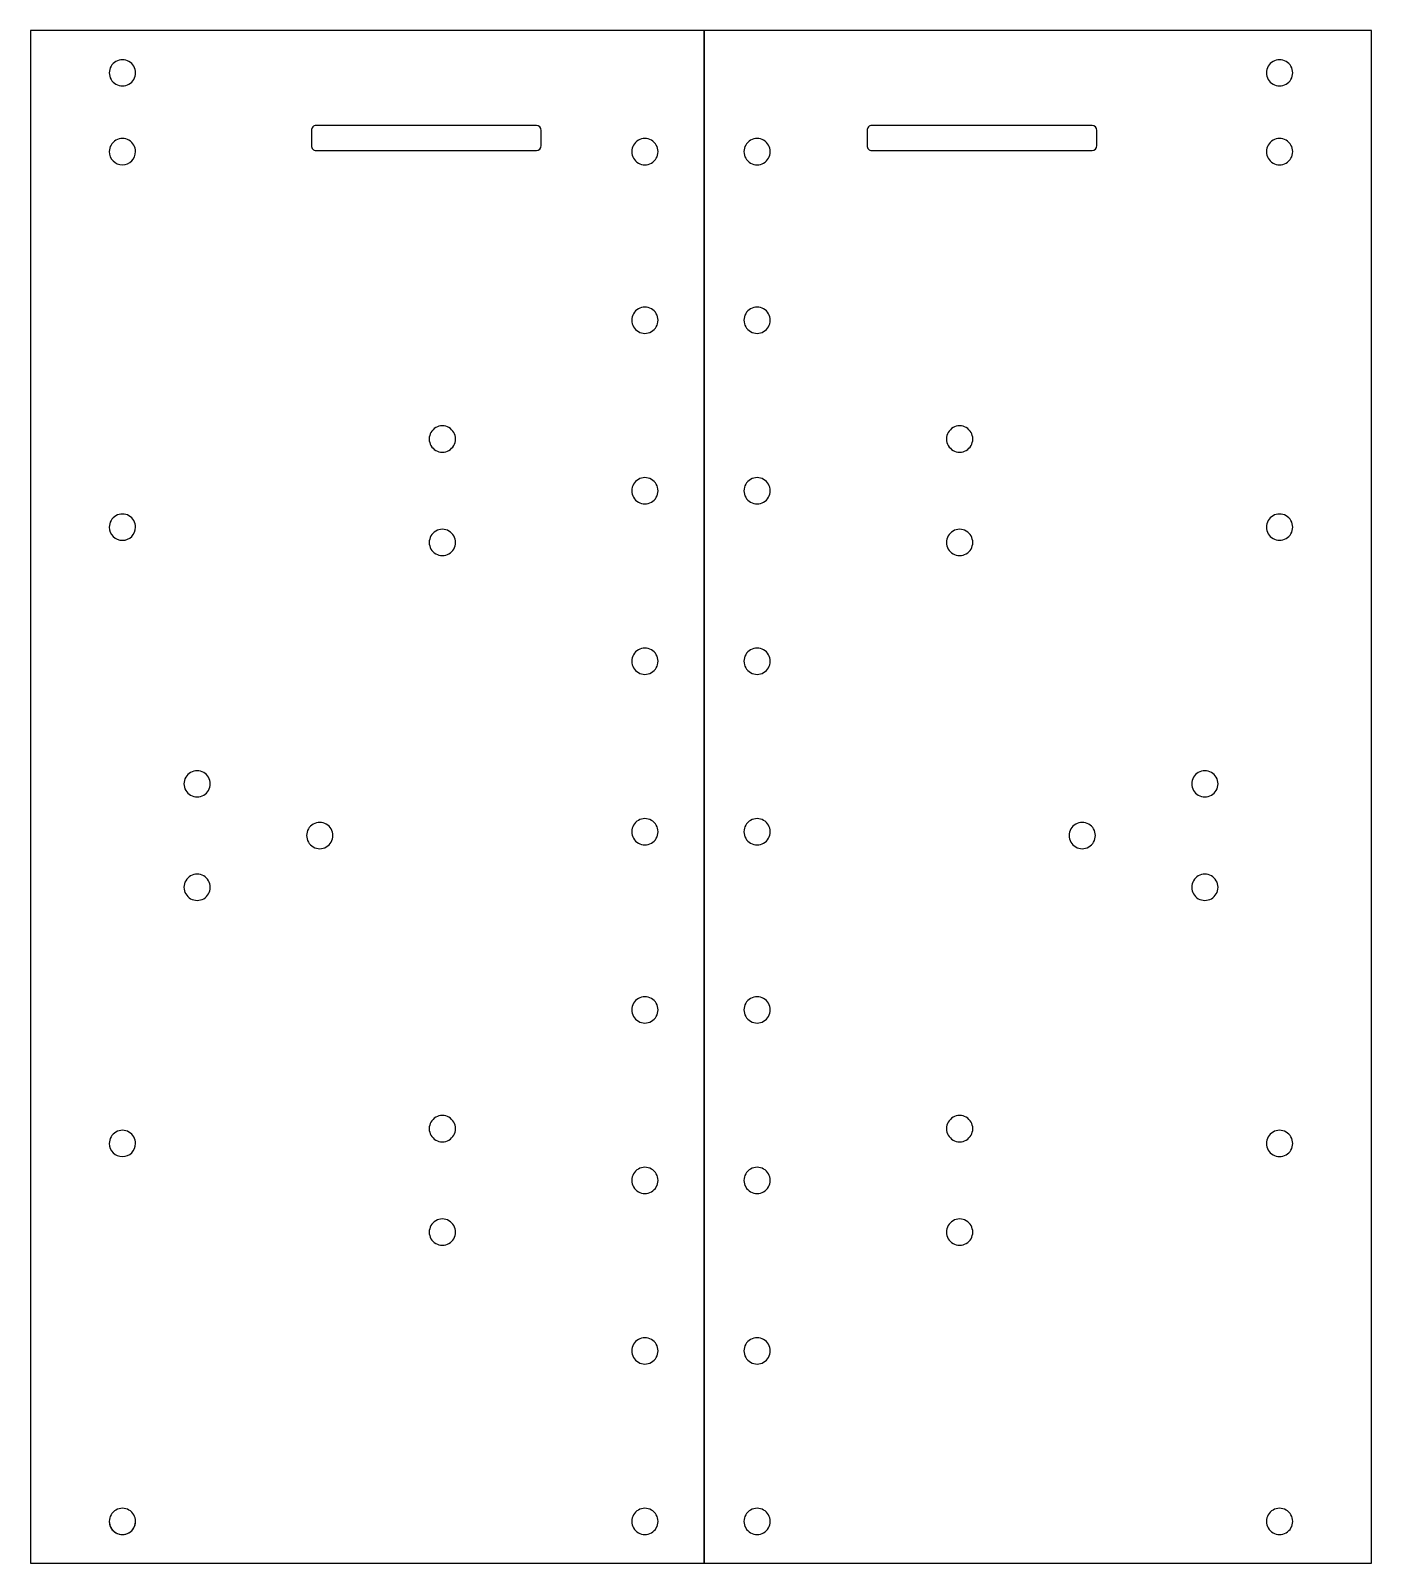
# Model space of a CAD drawing. Extents: x 0 to 175, y 0 to 200.
import ezdxf

# ---------------------------------------------------------------- set-up
doc = ezdxf.new("R2010")
doc.units = 0
doc.layers.get('0').update_dxf_attribs({"linetype": 'CONTINUOUS'})

msp = doc.modelspace()

# ---------------------------------------------------------------- linework, layer by layer
at = {"color": 7}
for points in [[(88.045573, 200.14664), (0.135353, 200.14664), (0.135353, 0.135348), (88.042311, 0.135348)], [(87.970003, 200.147367), (87.970003, 0.130982)], [(87.972855, 0.135348), (175.075757, 0.135348), (175.075757, 200.14664), (87.975062, 200.14664)], [(88.04111, 0.130109), (88.04111, 200.141221)], [(138.650811, 187.775035), (109.867208, 187.775035)]]:
    msp.add_lwpolyline(points, dxfattribs=at)
for points in [[(13.820105, 194.641137)], [(164.820005, 194.641137)], [(36.760534, 187.118654)], [(109.267535, 187.118654)], [(13.820122, 184.35561)], [(82.005222, 184.35562)], [(96.634112, 184.35562)], [(164.819989, 184.35561)], [(82.005222, 162.355619)], [(96.634112, 162.355619)], [(55.570123, 146.855609)], [(123.069988, 146.855609)], [(82.005222, 140.105616)], [(96.634112, 140.105616)], [(13.820109, 135.355634)], [(164.820002, 135.355634)], [(55.570123, 133.355607)], [(123.069988, 133.355607)], [(82.005222, 117.855618)], [(96.634112, 117.855618)], [(23.570122, 101.855609)], [(155.06999, 101.855609)], [(39.57012, 95.105609)], [(82.005222, 95.605617)], [(96.634112, 95.605617)], [(139.06999, 95.105609)], [(23.570122, 88.355607)], [(155.06999, 88.355607)], [(82.005222, 72.355619)], [(96.634112, 72.355619)], [(55.570123, 56.855609)], [(123.069988, 56.855609)], [(13.820109, 54.926635)], [(164.820002, 54.926635)], [(82.005222, 50.105618)], [(96.634112, 50.105618)], [(55.570123, 43.355609)], [(123.069988, 43.355609)], [(82.005222, 27.855615)], [(96.634112, 27.855615)], [(13.820121, 5.605619)], [(13.820122, 5.605619)], [(82.005222, 5.605596)], [(96.634112, 5.605596)], [(164.819989, 5.605619)]]:
    msp.add_lwpolyline(points, close=True, dxfattribs=at)
for points in [[(11.248355, 196.125937), (10.717887, 195.819671), (10.391105, 195.253668), (10.391105, 194.641137)], [(12.962855, 196.125937), (12.432387, 196.432203), (11.778823, 196.432203), (11.248355, 196.125937)], [(13.820105, 194.641137), (13.820105, 195.253668), (13.493324, 195.819671), (12.962855, 196.125937)], [(162.248255, 196.125937), (161.717787, 195.819671), (161.391005, 195.253668), (161.391005, 194.641137)], [(163.962755, 196.125937), (163.432287, 196.432203), (162.778723, 196.432203), (162.248255, 196.125937)], [(164.820005, 194.641137), (164.820005, 195.253668), (164.493223, 195.819671), (163.962755, 196.125937)], [(10.391105, 194.641137), (10.391105, 194.028605), (10.717887, 193.462602), (11.248355, 193.156336)], [(12.962855, 193.156336), (13.493324, 193.462602), (13.820105, 194.028605), (13.820105, 194.641137)], [(161.391005, 194.641137), (161.391005, 194.028605), (161.717787, 193.462602), (162.248255, 193.156336)], [(163.962755, 193.156336), (164.493223, 193.462602), (164.820005, 194.028605), (164.820005, 194.641137)], [(11.248355, 193.156336), (11.778823, 192.85007), (12.432387, 192.85007), (12.962855, 193.156336)], [(162.248255, 193.156336), (162.778723, 192.85007), (163.432287, 192.85007), (163.962755, 193.156336)], [(12.962872, 185.840411), (12.432404, 186.146677), (11.77884, 186.146677), (11.248372, 185.840411)], [(36.760531, 187.118654), (36.760531, 187.118654), (36.760531, 185.149482), (36.760531, 185.149482)], [(36.936178, 187.582793), (36.823717, 187.459697), (36.760536, 187.292741), (36.760534, 187.118654)], [(37.360209, 187.775035), (37.201168, 187.77504), (37.048639, 187.705888), (36.936178, 187.582793)], [(66.143809, 187.775035), (66.143809, 187.775035), (37.360209, 187.775035), (37.360209, 187.775035)], [(66.743466, 187.118654), (66.743462, 187.481164), (66.474988, 187.775034), (66.143809, 187.775035)], [(66.743466, 185.149482), (66.743466, 185.149482), (66.743466, 187.118654), (66.743466, 187.118654)], [(81.147972, 185.84042), (80.617504, 186.146686), (79.96394, 186.146686), (79.433472, 185.84042)], [(95.776862, 185.84042), (95.246394, 186.146686), (94.592831, 186.146686), (94.062362, 185.84042)], [(109.267532, 187.118654), (109.267532, 187.118654), (109.267532, 185.149482), (109.267532, 185.149482)], [(109.443179, 187.582792), (109.330718, 187.459696), (109.267537, 187.292741), (109.267535, 187.118654)], [(109.867208, 187.775035), (109.708167, 187.775039), (109.555639, 187.705887), (109.443179, 187.582792)], [(139.250468, 187.118654), (139.250464, 187.481164), (138.981989, 187.775034), (138.650811, 187.775035)], [(139.250468, 185.149482), (139.250468, 185.149482), (139.250468, 187.118654), (139.250468, 187.118654)], [(163.962739, 185.840411), (163.432271, 186.146677), (162.778707, 186.146677), (162.248239, 185.840411)], [(11.248372, 185.840411), (10.717904, 185.534145), (10.391122, 184.968142), (10.391122, 184.35561)], [(10.391122, 184.35561), (10.391122, 183.408718), (11.15873, 182.64111), (12.105622, 182.64111)], [(12.105622, 182.64111), (13.052514, 182.64111), (13.820122, 183.408718), (13.820122, 184.35561)], [(13.820122, 184.35561), (13.820122, 184.968142), (13.49334, 185.534145), (12.962872, 185.840411)], [(36.760531, 185.149482), (36.760532, 184.975395), (36.823713, 184.808438), (36.936175, 184.685342)], [(36.936175, 184.685342), (37.048636, 184.562246), (37.201165, 184.493093), (37.360206, 184.493098)], [(37.360206, 184.493098), (37.360206, 184.493098), (66.143809, 184.493098), (66.143809, 184.493098)], [(66.143809, 184.493098), (66.474989, 184.493099), (66.743464, 184.786971), (66.743466, 185.149482)], [(79.433472, 185.84042), (78.903004, 185.534154), (78.576222, 184.968151), (78.576222, 184.35562)], [(78.576222, 184.35562), (78.576222, 183.743088), (78.903004, 183.177085), (79.433472, 182.870819)], [(82.005222, 184.35562), (82.005222, 184.968151), (81.67844, 185.534154), (81.147972, 185.84042)], [(81.147972, 182.870819), (81.67844, 183.177085), (82.005222, 183.743088), (82.005222, 184.35562)], [(94.062362, 185.84042), (93.531894, 185.534154), (93.205112, 184.968151), (93.205112, 184.35562)], [(93.205112, 184.35562), (93.205112, 183.743088), (93.531894, 183.177085), (94.062362, 182.870819)], [(96.634112, 184.35562), (96.634112, 184.968151), (96.307331, 185.534154), (95.776862, 185.84042)], [(95.776862, 182.870819), (96.307331, 183.177085), (96.634112, 183.743088), (96.634112, 184.35562)], [(109.267532, 185.149482), (109.267534, 184.975395), (109.330714, 184.808439), (109.443175, 184.685343)], [(109.443175, 184.685343), (109.555636, 184.562247), (109.708164, 184.493094), (109.867205, 184.493098)], [(109.867205, 184.493098), (109.867205, 184.493098), (138.650811, 184.493098), (138.650811, 184.493098)], [(138.650811, 184.493098), (138.98199, 184.493099), (139.250465, 184.786971), (139.250468, 185.149482)], [(162.248239, 185.840411), (161.717771, 185.534145), (161.390989, 184.968142), (161.390989, 184.35561)], [(161.390989, 184.35561), (161.390989, 183.743079), (161.717771, 183.177076), (162.248239, 182.87081)], [(164.819989, 184.35561), (164.819989, 184.968142), (164.493207, 185.534145), (163.962739, 185.840411)], [(163.962739, 182.87081), (164.493207, 183.177076), (164.819989, 183.743079), (164.819989, 184.35561)], [(79.433472, 182.870819), (79.96394, 182.564553), (80.617504, 182.564553), (81.147972, 182.870819)], [(94.062362, 182.870819), (94.592831, 182.564553), (95.246394, 182.564553), (95.776862, 182.870819)], [(162.248239, 182.87081), (162.778707, 182.564544), (163.432271, 182.564544), (163.962739, 182.87081)], [(81.147972, 163.840419), (80.617504, 164.146685), (79.96394, 164.146685), (79.433472, 163.840419)], [(95.776862, 163.840419), (95.246394, 164.146685), (94.592831, 164.146685), (94.062362, 163.840419)], [(79.433472, 163.840419), (78.903004, 163.534153), (78.576222, 162.96815), (78.576222, 162.355619)], [(78.576222, 162.355619), (78.576222, 161.743087), (78.903004, 161.177084), (79.433472, 160.870818)], [(82.005222, 162.355619), (82.005222, 162.96815), (81.67844, 163.534153), (81.147972, 163.840419)], [(81.147972, 160.870818), (81.67844, 161.177084), (82.005222, 161.743087), (82.005222, 162.355619)], [(94.062362, 163.840419), (93.531894, 163.534153), (93.205112, 162.96815), (93.205112, 162.355619)], [(93.205112, 162.355619), (93.205112, 161.743087), (93.531894, 161.177084), (94.062362, 160.870818)], [(96.634112, 162.355619), (96.634112, 162.96815), (96.307331, 163.534153), (95.776862, 163.840419)], [(95.776862, 160.870818), (96.307331, 161.177084), (96.634112, 161.743087), (96.634112, 162.355619)], [(79.433472, 160.870818), (79.96394, 160.564552), (80.617504, 160.564552), (81.147972, 160.870818)], [(94.062362, 160.870818), (94.592831, 160.564552), (95.246394, 160.564552), (95.776862, 160.870818)], [(52.998373, 148.340409), (52.467904, 148.034143), (52.141123, 147.46814), (52.141123, 146.855609)], [(54.712873, 148.340409), (54.182404, 148.646675), (53.528841, 148.646675), (52.998373, 148.340409)], [(55.570123, 146.855609), (55.570123, 147.46814), (55.243341, 148.034143), (54.712873, 148.340409)], [(120.498238, 148.340409), (119.967769, 148.034143), (119.640988, 147.46814), (119.640988, 146.855609)], [(122.212738, 148.340409), (121.682269, 148.646675), (121.028706, 148.646675), (120.498238, 148.340409)], [(123.069988, 146.855609), (123.069988, 147.46814), (122.743206, 148.034143), (122.212738, 148.340409)], [(52.141123, 146.855609), (52.141123, 146.243077), (52.467904, 145.677074), (52.998373, 145.370808)], [(54.712873, 145.370808), (55.243341, 145.677074), (55.570123, 146.243077), (55.570123, 146.855609)], [(119.640988, 146.855609), (119.640988, 146.243077), (119.967769, 145.677074), (120.498238, 145.370808)], [(122.212738, 145.370808), (122.743206, 145.677074), (123.069988, 146.243077), (123.069988, 146.855609)], [(52.998373, 145.370808), (53.528841, 145.064542), (54.182404, 145.064542), (54.712873, 145.370808)], [(120.498238, 145.370808), (121.028706, 145.064542), (121.682269, 145.064542), (122.212738, 145.370808)], [(79.433472, 141.590416), (78.903004, 141.28415), (78.576222, 140.718147), (78.576222, 140.105616)], [(78.576222, 140.105616), (78.576222, 139.493084), (78.903004, 138.927081), (79.433472, 138.620815)], [(81.147972, 141.590416), (80.617504, 141.896682), (79.96394, 141.896682), (79.433472, 141.590416)], [(82.005222, 140.105616), (82.005222, 140.718147), (81.67844, 141.28415), (81.147972, 141.590416)], [(81.147972, 138.620815), (81.67844, 138.927081), (82.005222, 139.493084), (82.005222, 140.105616)], [(94.062362, 141.590416), (93.531894, 141.28415), (93.205112, 140.718147), (93.205112, 140.105616)], [(93.205112, 140.105616), (93.205112, 139.493084), (93.531894, 138.927081), (94.062362, 138.620815)], [(95.776862, 141.590416), (95.246394, 141.896682), (94.592831, 141.896682), (94.062362, 141.590416)], [(96.634112, 140.105616), (96.634112, 140.718147), (96.307331, 141.28415), (95.776862, 141.590416)], [(95.776862, 138.620815), (96.307331, 138.927081), (96.634112, 139.493084), (96.634112, 140.105616)], [(79.433472, 138.620815), (79.96394, 138.314549), (80.617504, 138.314549), (81.147972, 138.620815)], [(94.062362, 138.620815), (94.592831, 138.314549), (95.246394, 138.314549), (95.776862, 138.620815)], [(11.248359, 136.840435), (10.717891, 136.534169), (10.391109, 135.968166), (10.391109, 135.355634)], [(12.962859, 136.840435), (12.432391, 137.146701), (11.778827, 137.146701), (11.248359, 136.840435)], [(13.820109, 135.355634), (13.820109, 135.968166), (13.493327, 136.534169), (12.962859, 136.840435)], [(162.248252, 136.840435), (161.717784, 136.534169), (161.391002, 135.968166), (161.391002, 135.355634)], [(163.962752, 136.840435), (163.432284, 137.146701), (162.77872, 137.146701), (162.248252, 136.840435)], [(164.820002, 135.355634), (164.820002, 135.968166), (164.49322, 136.534169), (163.962752, 136.840435)], [(10.391109, 135.355634), (10.391109, 134.408742), (11.158717, 133.641134), (12.105609, 133.641134)], [(12.105609, 133.641134), (13.052501, 133.641134), (13.820109, 134.408742), (13.820109, 135.355634)], [(52.998373, 134.840407), (52.467904, 134.534141), (52.141123, 133.968138), (52.141123, 133.355607)], [(54.712873, 134.840407), (54.182404, 135.146673), (53.528841, 135.146673), (52.998373, 134.840407)], [(55.570123, 133.355607), (55.570123, 133.968138), (55.243341, 134.534141), (54.712873, 134.840407)], [(120.498238, 134.840407), (119.967769, 134.534141), (119.640988, 133.968138), (119.640988, 133.355607)], [(122.212738, 134.840407), (121.682269, 135.146673), (121.028706, 135.146673), (120.498238, 134.840407)], [(123.069988, 133.355607), (123.069988, 133.968138), (122.743206, 134.534141), (122.212738, 134.840407)], [(161.391002, 135.355634), (161.391002, 134.743102), (161.717784, 134.1771), (162.248252, 133.870834)], [(163.962752, 133.870834), (164.49322, 134.1771), (164.820002, 134.743102), (164.820002, 135.355634)], [(52.141123, 133.355607), (52.141123, 132.743075), (52.467904, 132.177072), (52.998373, 131.870806)], [(54.712873, 131.870806), (55.243341, 132.177072), (55.570123, 132.743075), (55.570123, 133.355607)], [(119.640988, 133.355607), (119.640988, 132.743075), (119.967769, 132.177072), (120.498238, 131.870806)], [(122.212738, 131.870806), (122.743206, 132.177072), (123.069988, 132.743075), (123.069988, 133.355607)], [(162.248252, 133.870834), (162.77872, 133.564568), (163.432284, 133.564568), (163.962752, 133.870834)], [(52.998373, 131.870806), (53.528841, 131.56454), (54.182404, 131.56454), (54.712873, 131.870806)], [(120.498238, 131.870806), (121.028706, 131.56454), (121.682269, 131.56454), (122.212738, 131.870806)], [(79.433472, 119.340418), (78.903004, 119.034152), (78.576222, 118.46815), (78.576222, 117.855618)], [(81.147972, 119.340418), (80.617504, 119.646684), (79.96394, 119.646684), (79.433472, 119.340418)], [(82.005222, 117.855618), (82.005222, 118.46815), (81.67844, 119.034152), (81.147972, 119.340418)], [(94.062362, 119.340418), (93.531894, 119.034152), (93.205112, 118.46815), (93.205112, 117.855618)], [(95.776862, 119.340418), (95.246394, 119.646684), (94.592831, 119.646684), (94.062362, 119.340418)], [(96.634112, 117.855618), (96.634112, 118.46815), (96.307331, 119.034152), (95.776862, 119.340418)], [(78.576222, 117.855618), (78.576222, 117.243086), (78.903004, 116.677083), (79.433472, 116.370817)], [(79.433472, 116.370817), (79.96394, 116.064551), (80.617504, 116.064551), (81.147972, 116.370817)], [(81.147972, 116.370817), (81.67844, 116.677083), (82.005222, 117.243086), (82.005222, 117.855618)], [(93.205112, 117.855618), (93.205112, 117.243086), (93.531894, 116.677083), (94.062362, 116.370817)], [(94.062362, 116.370817), (94.592831, 116.064551), (95.246394, 116.064551), (95.776862, 116.370817)], [(95.776862, 116.370817), (96.307331, 116.677083), (96.634112, 117.243086), (96.634112, 117.855618)], [(20.998372, 103.340409), (20.467903, 103.034143), (20.141122, 102.468141), (20.141122, 101.855609)], [(22.712872, 103.340409), (22.182403, 103.646675), (21.52884, 103.646675), (20.998372, 103.340409)], [(23.570122, 101.855609), (23.570122, 102.468141), (23.24334, 103.034143), (22.712872, 103.340409)], [(152.49824, 103.340409), (151.967772, 103.034143), (151.64099, 102.468141), (151.64099, 101.855609)], [(154.21274, 103.340409), (153.682272, 103.646675), (153.028708, 103.646675), (152.49824, 103.340409)], [(155.06999, 101.855609), (155.06999, 102.468141), (154.743208, 103.034143), (154.21274, 103.340409)], [(20.141122, 101.855609), (20.141122, 101.243077), (20.467903, 100.677074), (20.998372, 100.370808)], [(20.998372, 100.370808), (21.52884, 100.064542), (22.182403, 100.064542), (22.712872, 100.370808)], [(22.712872, 100.370808), (23.24334, 100.677074), (23.570122, 101.243077), (23.570122, 101.855609)], [(151.64099, 101.855609), (151.64099, 101.243077), (151.967772, 100.677074), (152.49824, 100.370808)], [(152.49824, 100.370808), (153.028708, 100.064542), (153.682272, 100.064542), (154.21274, 100.370808)], [(154.21274, 100.370808), (154.743208, 100.677074), (155.06999, 101.243077), (155.06999, 101.855609)], [(36.99837, 96.590409), (36.467902, 96.284144), (36.14112, 95.718141), (36.14112, 95.105609)], [(38.71287, 96.590409), (38.182402, 96.896675), (37.528838, 96.896675), (36.99837, 96.590409)], [(39.57012, 95.105609), (39.57012, 95.718141), (39.243338, 96.284144), (38.71287, 96.590409)], [(79.433472, 97.090418), (78.903004, 96.784152), (78.576222, 96.218149), (78.576222, 95.605617)], [(81.147972, 97.090418), (80.617504, 97.396684), (79.96394, 97.396684), (79.433472, 97.090418)], [(82.005222, 95.605617), (82.005222, 96.218149), (81.67844, 96.784152), (81.147972, 97.090418)], [(94.062362, 97.090418), (93.531894, 96.784152), (93.205112, 96.218149), (93.205112, 95.605617)], [(95.776862, 97.090418), (95.246394, 97.396684), (94.592831, 97.396684), (94.062362, 97.090418)], [(96.634112, 95.605617), (96.634112, 96.218149), (96.307331, 96.784152), (95.776862, 97.090418)], [(136.49824, 96.590409), (135.967772, 96.284144), (135.64099, 95.718141), (135.64099, 95.105609)], [(138.21274, 96.590409), (137.682272, 96.896675), (137.028708, 96.896675), (136.49824, 96.590409)], [(139.06999, 95.105609), (139.06999, 95.718141), (138.743208, 96.284144), (138.21274, 96.590409)], [(36.14112, 95.105609), (36.14112, 94.493077), (36.467902, 93.927074), (36.99837, 93.620808)], [(38.71287, 93.620808), (39.243338, 93.927074), (39.57012, 94.493077), (39.57012, 95.105609)], [(78.576222, 95.605617), (78.576222, 94.993085), (78.903004, 94.427083), (79.433472, 94.120817)], [(79.433472, 94.120817), (79.96394, 93.814551), (80.617504, 93.814551), (81.147972, 94.120817)], [(81.147972, 94.120817), (81.67844, 94.427083), (82.005222, 94.993085), (82.005222, 95.605617)], [(93.205112, 95.605617), (93.205112, 94.993085), (93.531894, 94.427083), (94.062362, 94.120817)], [(94.062362, 94.120817), (94.592831, 93.814551), (95.246394, 93.814551), (95.776862, 94.120817)], [(95.776862, 94.120817), (96.307331, 94.427083), (96.634112, 94.993085), (96.634112, 95.605617)], [(135.64099, 95.105609), (135.64099, 94.493077), (135.967772, 93.927074), (136.49824, 93.620808)], [(138.21274, 93.620808), (138.743208, 93.927074), (139.06999, 94.493077), (139.06999, 95.105609)], [(36.99837, 93.620808), (37.528838, 93.314542), (38.182402, 93.314542), (38.71287, 93.620808)], [(136.49824, 93.620808), (137.028708, 93.314542), (137.682272, 93.314542), (138.21274, 93.620808)], [(22.712872, 89.840407), (22.182403, 90.146673), (21.52884, 90.146673), (20.998372, 89.840407)], [(154.21274, 89.840407), (153.682272, 90.146673), (153.028708, 90.146673), (152.49824, 89.840407)], [(20.998372, 89.840407), (20.467903, 89.534141), (20.141122, 88.968138), (20.141122, 88.355607)], [(20.141122, 88.355607), (20.141122, 87.743075), (20.467903, 87.177072), (20.998372, 86.870806)], [(23.570122, 88.355607), (23.570122, 88.968138), (23.24334, 89.534141), (22.712872, 89.840407)], [(22.712872, 86.870806), (23.24334, 87.177072), (23.570122, 87.743075), (23.570122, 88.355607)], [(152.49824, 89.840407), (151.967772, 89.534141), (151.64099, 88.968138), (151.64099, 88.355607)], [(151.64099, 88.355607), (151.64099, 87.743075), (151.967772, 87.177072), (152.49824, 86.870806)], [(155.06999, 88.355607), (155.06999, 88.968138), (154.743208, 89.534141), (154.21274, 89.840407)], [(154.21274, 86.870806), (154.743208, 87.177072), (155.06999, 87.743075), (155.06999, 88.355607)], [(20.998372, 86.870806), (21.52884, 86.56454), (22.182403, 86.56454), (22.712872, 86.870806)], [(152.49824, 86.870806), (153.028708, 86.56454), (153.682272, 86.56454), (154.21274, 86.870806)], [(81.147972, 73.840419), (80.617504, 74.146685), (79.96394, 74.146685), (79.433472, 73.840419)], [(95.776862, 73.840419), (95.246394, 74.146685), (94.592831, 74.146685), (94.062362, 73.840419)], [(79.433472, 73.840419), (78.903004, 73.534153), (78.576222, 72.968151), (78.576222, 72.355619)], [(78.576222, 72.355619), (78.576222, 71.743087), (78.903004, 71.177084), (79.433472, 70.870818)], [(82.005222, 72.355619), (82.005222, 72.968151), (81.67844, 73.534153), (81.147972, 73.840419)], [(81.147972, 70.870818), (81.67844, 71.177084), (82.005222, 71.743087), (82.005222, 72.355619)], [(94.062362, 73.840419), (93.531894, 73.534153), (93.205112, 72.968151), (93.205112, 72.355619)], [(93.205112, 72.355619), (93.205112, 71.743087), (93.531894, 71.177084), (94.062362, 70.870818)], [(96.634112, 72.355619), (96.634112, 72.968151), (96.307331, 73.534153), (95.776862, 73.840419)], [(95.776862, 70.870818), (96.307331, 71.177084), (96.634112, 71.743087), (96.634112, 72.355619)], [(79.433472, 70.870818), (79.96394, 70.564552), (80.617504, 70.564552), (81.147972, 70.870818)], [(94.062362, 70.870818), (94.592831, 70.564552), (95.246394, 70.564552), (95.776862, 70.870818)], [(52.998373, 58.340409), (52.467904, 58.034143), (52.141123, 57.468141), (52.141123, 56.855609)], [(54.712873, 58.340409), (54.182404, 58.646675), (53.528841, 58.646675), (52.998373, 58.340409)], [(55.570123, 56.855609), (55.570123, 57.468141), (55.243341, 58.034143), (54.712873, 58.340409)], [(120.498238, 58.340409), (119.967769, 58.034143), (119.640988, 57.468141), (119.640988, 56.855609)], [(122.212738, 58.340409), (121.682269, 58.646675), (121.028706, 58.646675), (120.498238, 58.340409)], [(123.069988, 56.855609), (123.069988, 57.468141), (122.743206, 58.034143), (122.212738, 58.340409)], [(11.248359, 56.411435), (10.717891, 56.105169), (10.391109, 55.539167), (10.391109, 54.926635)], [(12.962859, 56.411435), (12.432391, 56.717701), (11.778827, 56.717701), (11.248359, 56.411435)], [(13.820109, 54.926635), (13.820109, 55.539167), (13.493327, 56.105169), (12.962859, 56.411435)], [(52.141123, 56.855609), (52.141123, 56.243077), (52.467904, 55.677074), (52.998373, 55.370808)], [(54.712873, 55.370808), (55.243341, 55.677074), (55.570123, 56.243077), (55.570123, 56.855609)], [(119.640988, 56.855609), (119.640988, 56.243077), (119.967769, 55.677074), (120.498238, 55.370808)], [(122.212738, 55.370808), (122.743206, 55.677074), (123.069988, 56.243077), (123.069988, 56.855609)], [(162.248252, 56.411435), (161.717784, 56.105169), (161.391002, 55.539167), (161.391002, 54.926635)], [(163.962752, 56.411435), (163.432284, 56.717701), (162.77872, 56.717701), (162.248252, 56.411435)], [(164.820002, 54.926635), (164.820002, 55.539167), (164.49322, 56.105169), (163.962752, 56.411435)], [(10.391109, 54.926635), (10.391109, 53.979743), (11.158717, 53.212135), (12.105609, 53.212135)], [(12.105609, 53.212135), (13.052501, 53.212135), (13.820109, 53.979743), (13.820109, 54.926635)], [(52.998373, 55.370808), (53.528841, 55.064542), (54.182404, 55.064542), (54.712873, 55.370808)], [(120.498238, 55.370808), (121.028706, 55.064542), (121.682269, 55.064542), (122.212738, 55.370808)], [(161.391002, 54.926635), (161.391002, 54.314103), (161.717784, 53.7481), (162.248252, 53.441834)], [(163.962752, 53.441834), (164.49322, 53.7481), (164.820002, 54.314103), (164.820002, 54.926635)], [(162.248252, 53.441834), (162.77872, 53.135568), (163.432284, 53.135568), (163.962752, 53.441834)], [(79.433472, 51.590419), (78.903004, 51.284153), (78.576222, 50.71815), (78.576222, 50.105618)], [(78.576222, 50.105618), (78.576222, 49.493086), (78.903004, 48.927084), (79.433472, 48.620818)], [(81.147972, 51.590419), (80.617504, 51.896685), (79.96394, 51.896685), (79.433472, 51.590419)], [(82.005222, 50.105618), (82.005222, 50.71815), (81.67844, 51.284153), (81.147972, 51.590419)], [(81.147972, 48.620818), (81.67844, 48.927084), (82.005222, 49.493086), (82.005222, 50.105618)], [(94.062362, 51.590419), (93.531894, 51.284153), (93.205112, 50.71815), (93.205112, 50.105618)], [(93.205112, 50.105618), (93.205112, 49.493086), (93.531894, 48.927084), (94.062362, 48.620818)], [(95.776862, 51.590419), (95.246394, 51.896685), (94.592831, 51.896685), (94.062362, 51.590419)], [(96.634112, 50.105618), (96.634112, 50.71815), (96.307331, 51.284153), (95.776862, 51.590419)], [(95.776862, 48.620818), (96.307331, 48.927084), (96.634112, 49.493086), (96.634112, 50.105618)], [(79.433472, 48.620818), (79.96394, 48.314552), (80.617504, 48.314552), (81.147972, 48.620818)], [(94.062362, 48.620818), (94.592831, 48.314552), (95.246394, 48.314552), (95.776862, 48.620818)], [(52.998373, 44.84041), (52.467904, 44.534144), (52.141123, 43.968141), (52.141123, 43.355609)], [(54.712873, 44.84041), (54.182404, 45.146676), (53.528841, 45.146676), (52.998373, 44.84041)], [(55.570123, 43.355609), (55.570123, 43.968141), (55.243341, 44.534144), (54.712873, 44.84041)], [(120.498238, 44.84041), (119.967769, 44.534144), (119.640988, 43.968141), (119.640988, 43.355609)], [(122.212738, 44.84041), (121.682269, 45.146676), (121.028706, 45.146676), (120.498238, 44.84041)], [(123.069988, 43.355609), (123.069988, 43.968141), (122.743206, 44.534144), (122.212738, 44.84041)], [(52.141123, 43.355609), (52.141123, 42.743077), (52.467904, 42.177075), (52.998373, 41.870809)], [(54.712873, 41.870809), (55.243341, 42.177075), (55.570123, 42.743077), (55.570123, 43.355609)], [(119.640988, 43.355609), (119.640988, 42.743077), (119.967769, 42.177075), (120.498238, 41.870809)], [(122.212738, 41.870809), (122.743206, 42.177075), (123.069988, 42.743077), (123.069988, 43.355609)], [(52.998373, 41.870809), (53.528841, 41.564543), (54.182404, 41.564543), (54.712873, 41.870809)], [(120.498238, 41.870809), (121.028706, 41.564543), (121.682269, 41.564543), (122.212738, 41.870809)], [(79.433472, 29.340416), (78.903004, 29.03415), (78.576222, 28.468147), (78.576222, 27.855615)], [(81.147972, 29.340416), (80.617504, 29.646682), (79.96394, 29.646682), (79.433472, 29.340416)], [(82.005222, 27.855615), (82.005222, 28.468147), (81.67844, 29.03415), (81.147972, 29.340416)], [(94.062362, 29.340416), (93.531894, 29.03415), (93.205112, 28.468147), (93.205112, 27.855615)], [(95.776862, 29.340416), (95.246394, 29.646682), (94.592831, 29.646682), (94.062362, 29.340416)], [(96.634112, 27.855615), (96.634112, 28.468147), (96.307331, 29.03415), (95.776862, 29.340416)], [(78.576222, 27.855615), (78.576222, 27.243083), (78.903004, 26.67708), (79.433472, 26.370815)], [(79.433472, 26.370815), (79.96394, 26.064549), (80.617504, 26.064549), (81.147972, 26.370815)], [(81.147972, 26.370815), (81.67844, 26.67708), (82.005222, 27.243083), (82.005222, 27.855615)], [(93.205112, 27.855615), (93.205112, 27.243083), (93.531894, 26.67708), (94.062362, 26.370815)], [(94.062362, 26.370815), (94.592831, 26.064549), (95.246394, 26.064549), (95.776862, 26.370815)], [(95.776862, 26.370815), (96.307331, 26.67708), (96.634112, 27.243083), (96.634112, 27.855615)], [(11.248371, 7.090419), (10.717903, 6.784153), (10.391121, 6.21815), (10.391121, 5.605619)], [(11.248372, 7.090419), (10.717904, 6.784153), (10.391122, 6.21815), (10.391122, 5.605619)], [(12.962871, 7.090419), (12.432403, 7.396685), (11.778839, 7.396685), (11.248371, 7.090419)], [(12.962872, 7.090419), (12.432404, 7.396685), (11.77884, 7.396685), (11.248372, 7.090419)], [(13.820121, 5.605619), (13.820121, 6.21815), (13.493339, 6.784153), (12.962871, 7.090419)], [(13.820122, 5.605619), (13.820122, 6.21815), (13.49334, 6.784153), (12.962872, 7.090419)], [(79.433472, 7.090397), (78.903004, 6.784131), (78.576222, 6.218128), (78.576222, 5.605596)], [(81.147972, 7.090397), (80.617504, 7.396663), (79.96394, 7.396663), (79.433472, 7.090397)], [(82.005222, 5.605596), (82.005222, 6.218128), (81.67844, 6.784131), (81.147972, 7.090397)], [(94.062362, 7.090397), (93.531894, 6.784131), (93.205112, 6.218128), (93.205112, 5.605596)], [(95.776862, 7.090397), (95.246394, 7.396663), (94.592831, 7.396663), (94.062362, 7.090397)], [(96.634112, 5.605596), (96.634112, 6.218128), (96.307331, 6.784131), (95.776862, 7.090397)], [(162.248239, 7.090419), (161.717771, 6.784153), (161.390989, 6.21815), (161.390989, 5.605619)], [(163.962739, 7.090419), (163.432271, 7.396685), (162.778707, 7.396685), (162.248239, 7.090419)], [(164.819989, 5.605619), (164.819989, 6.21815), (164.493207, 6.784153), (163.962739, 7.090419)], [(10.391121, 5.605619), (10.391121, 4.993087), (10.717903, 4.427084), (11.248371, 4.120818)], [(10.391122, 5.605619), (10.391122, 4.658726), (11.15873, 3.891119), (12.105622, 3.891119)], [(11.248371, 4.120818), (11.778839, 3.814552), (12.432403, 3.814552), (12.962871, 4.120818)], [(12.105622, 3.891119), (13.052514, 3.891119), (13.820122, 4.658726), (13.820122, 5.605619)], [(12.962871, 4.120818), (13.493339, 4.427084), (13.820121, 4.993087), (13.820121, 5.605619)], [(78.576222, 5.605596), (78.576222, 4.993064), (78.903004, 4.427061), (79.433472, 4.120796)], [(79.433472, 4.120796), (79.96394, 3.81453), (80.617504, 3.81453), (81.147972, 4.120796)], [(81.147972, 4.120796), (81.67844, 4.427061), (82.005222, 4.993064), (82.005222, 5.605596)], [(93.205112, 5.605596), (93.205112, 4.993064), (93.531894, 4.427061), (94.062362, 4.120796)], [(94.062362, 4.120796), (94.592831, 3.81453), (95.246394, 3.81453), (95.776862, 4.120796)], [(95.776862, 4.120796), (96.307331, 4.427061), (96.634112, 4.993064), (96.634112, 5.605596)], [(161.390989, 5.605619), (161.390989, 4.993087), (161.717771, 4.427084), (162.248239, 4.120818)], [(162.248239, 4.120818), (162.778707, 3.814552), (163.432271, 3.814552), (163.962739, 4.120818)], [(163.962739, 4.120818), (164.493207, 4.427084), (164.819989, 4.993087), (164.819989, 5.605619)]]:
    msp.add_open_spline(points, degree=3, dxfattribs=at)

doc.saveas('drawing.dxf')
